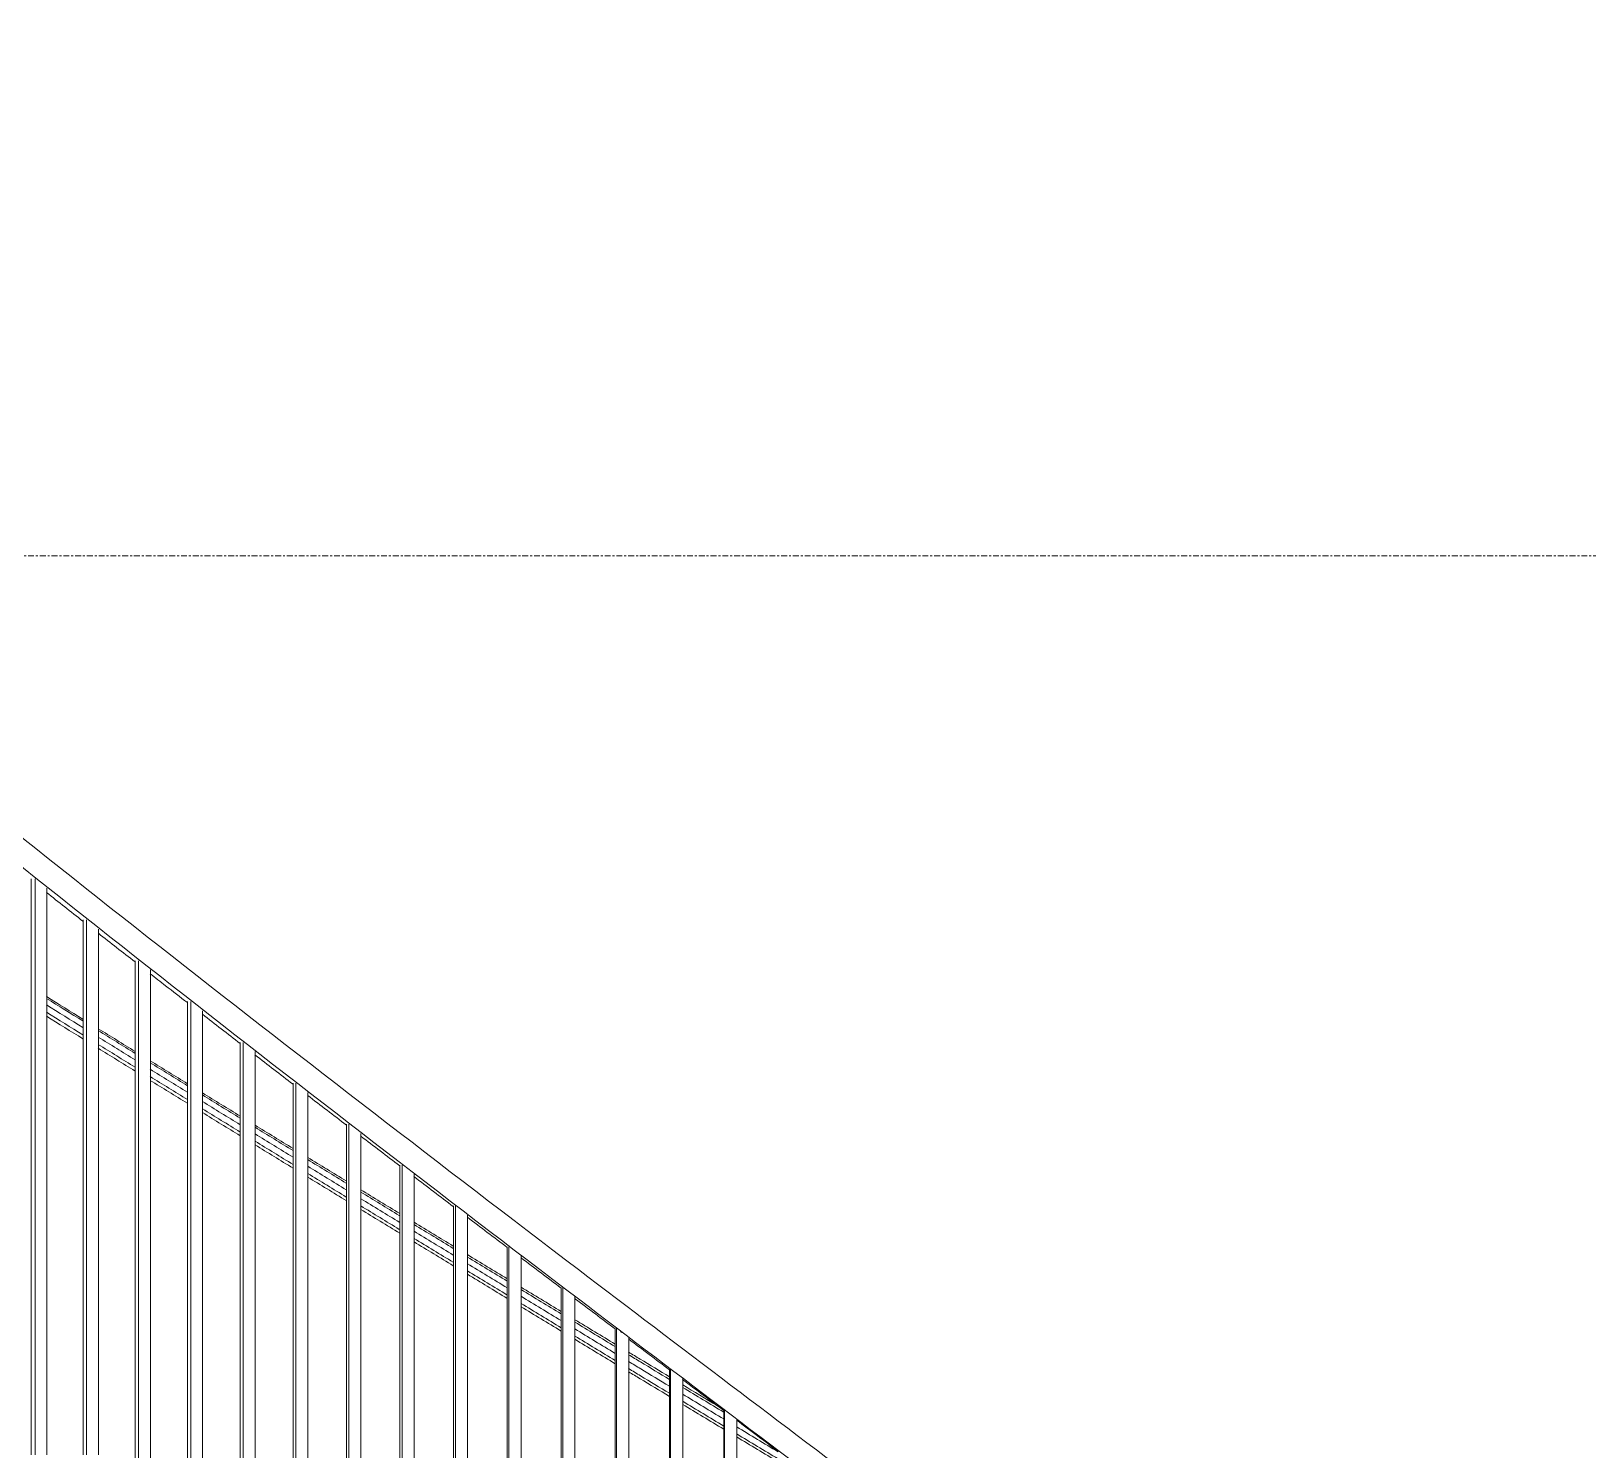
# Model space of a CAD drawing. Header units: millimetres. Extents: x 59 to 37899, y 0 to 14704.
# Drawn here: x 30114 to 33289, y 3786 to 6679 of the extents above; entities that cross this region are included whole.
import ezdxf

# ---------------------------------------------------------------- set-up
doc = ezdxf.new("R2010")
doc.units = ezdxf.units.MM
doc.linetypes.add('AEC_Centre', pattern=[24, 12, -4, 4, -4])
for name, color, linetype, lineweight in [('A-G23-M-StairHandrail', 1, 'Continuous', 15), ('A-G25-M-WallPatterns', 7, 'Continuous', 15), ('A-Z051-M-Levels', 6, 'Continuous', 5)]:
    doc.layers.add(name, color=color, linetype=linetype, lineweight=lineweight)

# ---------------------------------------------------------------- blocks, each defined once
blk = doc.blocks.new('Railing - Railing-257075-Section 2')
at = {"layer": 'A-G23-M-StairHandrail'}
for points in [[(18177.5, 3101.1), (18202.2, 3085.8), (18226.9, 3070.4), (18251.6, 3055.1)], [(18177.5, 3097.4), (18202.2, 3082.1), (18226.9, 3066.7), (18251.6, 3051.4)], [(18177.5, 3084.2), (18202.2, 3068.8), (18226.9, 3053.5), (18251.6, 3038.1)], [(18177.5, 3069.2), (18202.2, 3053.8), (18226.9, 3038.4), (18251.6, 3023.1)], [(18177.5, 3061.1), (18202.2, 3045.8), (18226.9, 3030.4), (18251.6, 3015.1)], [(18283, 3035.7), (18308, 3020.2), (18333, 3004.7), (18358.1, 2989.3)], [(18283, 3031.9), (18308, 3016.4), (18333, 3000.9), (18358.1, 2985.4)], [(18283, 3018.6), (18308, 3003.1), (18333, 2987.6), (18358.1, 2972.1)], [(18283, 3003.6), (18308, 2988.1), (18333, 2972.6), (18358.1, 2957.1)], [(18283, 2995.7), (18308, 2980.2), (18333, 2964.7), (18358.1, 2949.3)], [(18389, 2970.2), (18414.2, 2954.7), (18439.5, 2939.1), (18464.8, 2923.5)], [(18389, 2966.3), (18414.2, 2950.7), (18439.5, 2935.1), (18464.8, 2919.5)], [(18389, 2952.9), (18414.2, 2937.3), (18439.5, 2921.7), (18464.8, 2906.1)], [(18389, 2938), (18414.2, 2922.4), (18439.5, 2906.8), (18464.8, 2891.2)], [(18389, 2930.2), (18414.2, 2914.7), (18439.5, 2899.1), (18464.8, 2883.5)], [(18495.4, 2904.7), (18521.1, 2888.9), (18546.7, 2873.2), (18572.4, 2857.4)], [(18495.4, 2900.6), (18521.1, 2884.8), (18546.7, 2869), (18572.4, 2853.2)], [(18495.4, 2887.2), (18521.1, 2871.4), (18546.7, 2855.6), (18572.4, 2839.8)], [(18495.4, 2872.3), (18521.1, 2856.5), (18546.7, 2840.7), (18572.4, 2825)], [(18495.4, 2864.7), (18521.1, 2848.9), (18546.7, 2833.2), (18572.4, 2817.4)], [(18602.8, 2838.8), (18628.7, 2822.9), (18654.5, 2807.1), (18680.4, 2791.3)], [(18602.8, 2834.6), (18628.7, 2818.7), (18654.5, 2802.9), (18680.4, 2787)], [(18602.8, 2821.1), (18628.6, 2805.2), (18654.5, 2789.4), (18680.4, 2773.5)], [(18602.8, 2806.3), (18628.7, 2790.4), (18654.5, 2774.6), (18680.4, 2758.7)], [(18602.8, 2798.8), (18628.7, 2782.9), (18654.5, 2767.1), (18680.4, 2751.3)], [(18710.3, 2773), (18736.4, 2757.1), (18762.6, 2741.1), (18788.8, 2725.1)], [(18710.3, 2768.7), (18736.4, 2752.7), (18762.6, 2736.7), (18788.8, 2720.7)], [(18710.3, 2755.2), (18736.4, 2739.2), (18762.6, 2723.1), (18788.8, 2707.1)], [(18710.3, 2740.4), (18736.4, 2724.4), (18762.6, 2708.4), (18788.8, 2692.4)], [(18710.3, 2733), (18736.4, 2717.1), (18762.6, 2701.1), (18788.8, 2685.1)], [(18818.4, 2707.1), (18844.9, 2690.9), (18871.4, 2674.8), (18898, 2658.6)], [(18818.4, 2702.6), (18844.5, 2686.6), (18870.7, 2670.7), (18896.8, 2654.7)], [(18818.4, 2689), (18844.8, 2672.9), (18871.3, 2656.7), (18897.7, 2640.6)], [(18818.4, 2674.3), (18844.5, 2658.4), (18870.7, 2642.4), (18896.8, 2626.5)], [(18818.4, 2667.1), (18844.9, 2650.9), (18871.4, 2634.8), (18898, 2618.6)], [(18927.1, 2640.9), (18953.7, 2624.7), (18980.4, 2608.5), (19007.1, 2592.3)], [(18927.1, 2636.3), (18953.7, 2620.1), (18980.4, 2603.8), (19007.1, 2587.6)], [(18927.1, 2622.7), (18953.7, 2606.4), (18980.4, 2590.2), (19007.1, 2573.9)], [(18927.1, 2608), (18953.7, 2591.8), (18980.4, 2575.5), (19007.1, 2559.3)], [(18927.1, 2600.9), (18953.7, 2584.7), (18980.4, 2568.5), (19007.1, 2552.3)], [(19035.9, 2574.9), (19062.9, 2558.5), (19089.9, 2542.1), (19116.9, 2525.8)], [(19035.9, 2570.1), (19062.9, 2553.7), (19089.9, 2537.3), (19116.9, 2520.9)], [(19035.9, 2556.4), (19062.9, 2540), (19089.9, 2523.6), (19116.9, 2507.2)], [(19035.9, 2541.8), (19062.9, 2525.4), (19089.9, 2509), (19116.9, 2492.6)], [(19035.9, 2534.9), (19062.9, 2518.5), (19089.9, 2502.1), (19116.9, 2485.8)], [(19145.3, 2508.6), (19172.5, 2492.1), (19199.7, 2475.6), (19227, 2459.2)], [(19145.3, 2503.7), (19172.5, 2487.2), (19199.7, 2470.7), (19227, 2454.2)], [(19145.3, 2489.9), (19172.5, 2473.4), (19199.7, 2456.9), (19227, 2440.4)], [(19145.3, 2475.4), (19172.5, 2458.9), (19199.7, 2442.4), (19227, 2425.9)], [(19145.3, 2468.6), (19172.5, 2452.1), (19199.7, 2435.6), (19227, 2419.2)], [(19254.9, 2442.3), (19282.3, 2425.7), (19309.7, 2409.1), (19337.2, 2392.5)], [(19254.9, 2437.3), (19282.3, 2420.7), (19309.7, 2404), (19337.2, 2387.4)], [(19254.9, 2423.5), (19282.3, 2406.8), (19309.7, 2390.2), (19337.2, 2373.6)], [(19254.9, 2409), (19282.3, 2392.4), (19309.7, 2375.8), (19337.2, 2359.1)], [(19254.9, 2402.3), (19282.3, 2385.7), (19309.7, 2369.1), (19337.2, 2352.5)], [(19474.9, 2309.5), (19498.4, 2295.3), (19521.9, 2281.2), (19545.3, 2267)], [(19474.9, 2304.2), (19502.8, 2287.4), (19530.6, 2270.5), (19558.5, 2253.7)], [(19474.9, 2290.3), (19502.8, 2273.4), (19530.6, 2256.6), (19558.5, 2239.8)], [(19474.9, 2275.9), (19502.8, 2259.1), (19530.6, 2242.2), (19558.5, 2225.4)], [(19474.9, 2269.5), (19502.8, 2252.7), (19530.6, 2235.9), (19558.5, 2219.1)], [(19585.1, 2223.7), (19613.2, 2206.7), (19641.3, 2189.8), (19669.4, 2172.8)], [(19585.1, 2209.4), (19613.2, 2192.4), (19641.3, 2175.5), (19669.4, 2158.5)], [(19585.1, 2203.1), (19613.2, 2186.1), (19641.3, 2169.2), (19669.4, 2152.3)]]:
    blk.add_open_spline(points, degree=3, dxfattribs=at)
for points, knots in [([(19364.7, 2375.9), (19372.5, 2371.3), (19400.2, 2354.5), (19427.9, 2337.8), (19447.8, 2325.8)], [-7.0572406, -7.0572406, -7.0572406, -7.0572406, -6.9679801, -6.7382892, -6.7382892, -6.7382892, -6.7382892]), ([(19364.7, 2370.8), (19372.8, 2365.9), (19400.5, 2349.1), (19428.2, 2332.4), (19447.8, 2320.6)], [-7.0514081, -7.0514081, -7.0514081, -7.0514081, -6.9577732, -6.7322869, -6.7322869, -6.7322869, -6.7322869]), ([(19364.7, 2356.9), (19373, 2351.9), (19400.7, 2335.2), (19428.4, 2318.4), (19447.8, 2306.7)], [-7.0489952, -7.0489952, -7.0489952, -7.0489952, -6.953547, -6.7298034, -6.7298034, -6.7298034, -6.7298034]), ([(19364.7, 2342.5), (19372.8, 2337.6), (19400.5, 2320.8), (19428.2, 2304.1), (19447.8, 2292.3)], [-7.0514081, -7.0514081, -7.0514081, -7.0514081, -6.9577732, -6.7322869, -6.7322869, -6.7322869, -6.7322869]), ([(19364.7, 2335.9), (19372.5, 2331.3), (19400.2, 2314.5), (19427.9, 2297.8), (19447.8, 2285.8)], [-7.0572406, -7.0572406, -7.0572406, -7.0572406, -6.9679801, -6.7382892, -6.7382892, -6.7382892, -6.7382892])]:
    blk.add_open_spline(points, degree=3, knots=knots, dxfattribs=at)
blk = doc.blocks.new('Railing - Concept 25mm-V69-Section 2')
at = {"layer": 'A-G23-M-StairHandrail'}
for p, q in [((18146.3, 2166.7), (18146.3, 3341.1)), ((18154.2, 2166.7), (18154.2, 3341.1)), ((18177.9, 3322.3), (18177.9, 2166.7))]:
    blk.add_line(p, q, dxfattribs=at)
blk = doc.blocks.new('Railing - Concept 25mm-V70-Section 2')
at = {"layer": 'A-G23-M-StairHandrail'}
for p, q in [((18251.9, 2166.7), (18251.9, 3257.7)), ((18259.3, 2166.7), (18259.3, 3257.7)), ((18283.2, 3238.9), (18283.2, 2166.7))]:
    blk.add_line(p, q, dxfattribs=at)
blk = doc.blocks.new('Railing - Concept 25mm-V71-Section 2')
at = {"layer": 'A-G23-M-StairHandrail'}
for p, q in [((18358.2, 2000), (18358.2, 3174.4)), ((18365.2, 2000), (18365.2, 3174.4)), ((18389.2, 3155.6), (18389.2, 2000))]:
    blk.add_line(p, q, dxfattribs=at)
blk = doc.blocks.new('Railing - Concept 25mm-V72-Section 2')
at = {"layer": 'A-G23-M-StairHandrail'}
for p, q in [((18465.1, 2000), (18465.1, 3091.1)), ((18471.6, 2000), (18471.6, 3091.1)), ((18495.7, 3072.3), (18495.7, 2000))]:
    blk.add_line(p, q, dxfattribs=at)
blk = doc.blocks.new('Railing - Concept 25mm-V73-Section 2')
at = {"layer": 'A-G23-M-StairHandrail'}
for p, q in [((18572.6, 1833.3), (18572.6, 3007.7)), ((18578.6, 1833.3), (18578.6, 3007.7)), ((18602.9, 2988.9), (18602.9, 1833.3))]:
    blk.add_line(p, q, dxfattribs=at)
blk = doc.blocks.new('Railing - Concept 25mm-V74-Section 2')
at = {"layer": 'A-G23-M-StairHandrail'}
for p, q in [((18680.6, 1833.3), (18680.6, 2924.4)), ((18686.1, 1833.3), (18686.1, 2924.4)), ((18710.5, 2905.6), (18710.5, 1833.3))]:
    blk.add_line(p, q, dxfattribs=at)
blk = doc.blocks.new('Railing - Concept 25mm-V75-Section 2')
at = {"layer": 'A-G23-M-StairHandrail'}
for p, q in [((18789.1, 1666.7), (18789.1, 2841.1)), ((18794.1, 1666.7), (18794.1, 2841.1)), ((18818.6, 2822.3), (18818.6, 1666.7))]:
    blk.add_line(p, q, dxfattribs=at)
blk = doc.blocks.new('Railing - Concept 25mm-V76-Section 2')
at = {"layer": 'A-G23-M-StairHandrail'}
for p, q in [((18898, 1666.7), (18898, 2757.7)), ((18902.6, 1666.7), (18902.6, 2757.7)), ((18927.2, 2738.9), (18927.2, 1666.7))]:
    blk.add_line(p, q, dxfattribs=at)
blk = doc.blocks.new('Railing - Concept 25mm-V77-Section 2')
at = {"layer": 'A-G23-M-StairHandrail'}
for p, q in [((19007.3, 1500), (19007.3, 2674.4)), ((19011.4, 1500), (19011.4, 2674.4)), ((19036.1, 2655.6), (19036.1, 1500))]:
    blk.add_line(p, q, dxfattribs=at)
blk = doc.blocks.new('Railing - Concept 25mm-V78-Section 2')
at = {"layer": 'A-G23-M-StairHandrail'}
for p, q in [((19117, 1500), (19117, 2591.1)), ((19120.6, 1500), (19120.6, 2591.1)), ((19145.4, 2572.3), (19145.4, 1500))]:
    blk.add_line(p, q, dxfattribs=at)
blk = doc.blocks.new('Railing - Concept 25mm-V79-Section 2')
at = {"layer": 'A-G23-M-StairHandrail'}
for p, q in [((19227, 1333.3), (19227, 2507.7)), ((19230.2, 1333.3), (19230.2, 2507.7)), ((19255, 2488.9), (19255, 1333.3))]:
    blk.add_line(p, q, dxfattribs=at)
blk = doc.blocks.new('Railing - Concept 25mm-V80-Section 2')
at = {"layer": 'A-G23-M-StairHandrail'}
for p, q in [((19337.3, 1333.3), (19337.3, 2424.4)), ((19340, 1333.3), (19340, 2424.4)), ((19350.8, 2416.2), (19347.9, 2418.4)), ((19364.8, 2405.6), (19364.8, 1333.3))]:
    blk.add_line(p, q, dxfattribs=at)
blk = doc.blocks.new('Railing - Concept 25mm-V81-Section 2')
at = {"layer": 'A-G23-M-StairHandrail'}
for p, q in [((19447.8, 1166.7), (19447.8, 2341.1)), ((19450, 1166.7), (19450, 2341.1)), ((19474.9, 2322.3), (19474.9, 1166.7))]:
    blk.add_line(p, q, dxfattribs=at)
blk = doc.blocks.new('Railing - Concept 25mm-V82-Section 2')
at = {"layer": 'A-G23-M-StairHandrail'}
for p, q in [((19558.6, 1166.7), (19558.6, 2257.7)), ((19560.2, 1166.7), (19560.2, 2257.7)), ((19585.2, 2238.9), (19585.2, 1166.7))]:
    blk.add_line(p, q, dxfattribs=at)
blk = doc.blocks.new('Railing - Railing-257079-Section 2')
at = {"layer": 'A-G23-M-StairHandrail'}
for points, knots in [([(16222.2, 5100), (16433.6, 4887.2), (16885, 4461.1), (17630.4, 3822.2), (18428, 3183.3), (19186.9, 2600.5), (19676.2, 2230.6), (19883.9, 2073.7)], [-20.854779, -20.854779, -20.854779, -20.854779, -17.378983, -13.903186, -10.42739, -6.951593, -4.39048, -4.39048, -4.39048, -4.39048]), ([(19886.4, 2011.8), (19677.8, 2169.4), (19187.7, 2539.9), (18428, 3123.3), (17630.4, 3762.2), (16885, 4401.1), (16433.6, 4827.2), (16222.2, 5040)], [4.380387, 4.380387, 4.380387, 4.380387, 6.951593, 10.42739, 13.903186, 17.378983, 20.854779, 20.854779, 20.854779, 20.854779]), ([(18464.7, 3088.8), (18449.9, 3100.3), (18424.5, 3120), (18399.3, 3139.7), (18388.8, 3147.8)], [10.2973587, 10.2973587, 10.2973587, 10.2973587, 10.4862824, 10.620298, 10.620298, 10.620298, 10.620298]), ([(19337.3, 2423.4), (19310.3, 2443.7), (19282.8, 2464.5), (19255.3, 2485.2), (19254.8, 2485.6)], [6.6567398, 6.6567398, 6.6567398, 6.6567398, 6.9908549, 6.9969828, 6.9969828, 6.9969828, 6.9969828])]:
    blk.add_open_spline(points, degree=3, knots=knots, dxfattribs=at)
for points in [[(18251.7, 3255), (18226.8, 3274.4), (18202.1, 3293.9), (18177.5, 3313.4)], [(18357.9, 3171.9), (18332.9, 3191.4), (18308, 3210.8), (18283.2, 3230.3)], [(18572.5, 3005.5), (18546.7, 3025.3), (18521.1, 3045.1), (18495.4, 3065)], [(18680.2, 2922.5), (18654.3, 2942.4), (18628.4, 2962.3), (18602.6, 2982.2)], [(18788.9, 2839.2), (18762.6, 2859.3), (18736.4, 2879.4), (18710.1, 2899.5)], [(18897.7, 2756.1), (18871.3, 2776.3), (18844.9, 2796.4), (18818.6, 2816.5)], [(19007.1, 2673), (18980.3, 2693.3), (18953.6, 2713.6), (18926.8, 2734)], [(19116.9, 2589.7), (19089.9, 2610.2), (19062.9, 2630.6), (19035.9, 2651.1)], [(19226.8, 2506.7), (19199.6, 2527.2), (19172.4, 2547.8), (19145.2, 2568.3)], [(19447.7, 2340.3), (19420.1, 2361.1), (19392.4, 2381.9), (19364.8, 2402.7)], [(19558.5, 2257.1), (19530.6, 2278.1), (19502.7, 2299), (19474.8, 2320)], [(19669.4, 2173.9), (19641.3, 2195), (19613.2, 2216.1), (19585.2, 2237.1)]]:
    blk.add_open_spline(points, degree=3, dxfattribs=at)
for name in ['Railing - Concept 25mm-V69-Section 2', 'Railing - Concept 25mm-V70-Section 2', 'Railing - Concept 25mm-V71-Section 2', 'Railing - Concept 25mm-V72-Section 2', 'Railing - Concept 25mm-V73-Section 2', 'Railing - Concept 25mm-V74-Section 2', 'Railing - Concept 25mm-V75-Section 2', 'Railing - Concept 25mm-V76-Section 2', 'Railing - Concept 25mm-V77-Section 2', 'Railing - Concept 25mm-V78-Section 2', 'Railing - Concept 25mm-V79-Section 2', 'Railing - Concept 25mm-V80-Section 2', 'Railing - Concept 25mm-V81-Section 2', 'Railing - Concept 25mm-V82-Section 2']:
    blk.add_blockref(name, (0, 0))

msp = doc.modelspace()

# ---------------------------------------------------------------- hatches: boundary and pattern name
at = {"layer": 'A-G25-M-WallPatterns'}
h = msp.add_hatch(dxfattribs=at)
h.set_pattern_fill('ANSI31', color=256, scale=25)
h.set_pattern_definition([(45, (11968.25, 1609.31), (-56.1266, 56.1266), [])])
h.paths.add_polyline_path([(4547.1, 7809.3), (4847.1, 7809.3), (4847.1, 8270, 0.001846), (4547.1, 8135)])
h.paths.add_polyline_path([(4547.1, 3809.3), (4847.1, 3809.3), (4847.1, 7359.3), (4547.1, 7359.3)])
h.paths.add_polyline_path([(4847.1, 3359.3), (4547.1, 3359.3), (4547.1, 1109.3), (4847.1, 1109.3)])
h.paths.add_polyline_path([(34847.1, 10509.3), (34547.1, 10509.3), (34547.1, 7809.3), (34847.1, 7809.3)])
h.paths.add_polyline_path([(34547.1, 1109.3), (34847.1, 1109.3), (34847.1, 1609.3), (34622.1, 1609.3), (34547.1, 1609.3)])

# ---------------------------------------------------------------- linework, layer by layer
at = {"layer": 'A-Z051-M-Levels', "linetype": 'AEC_Centre'}
msp.add_line((1908.1, 5609.3), (37898.9, 5609.3), dxfattribs=at)

# ---------------------------------------------------------------- block references
at = {"layer": 'A-G23-M-StairHandrail'}
for name in ['Railing - Railing-257079-Section 2', 'Railing - Railing-257075-Section 2']:
    msp.add_blockref(name, (11968.3, 1609.3), dxfattribs=at)

doc.saveas('drawing.dxf')
